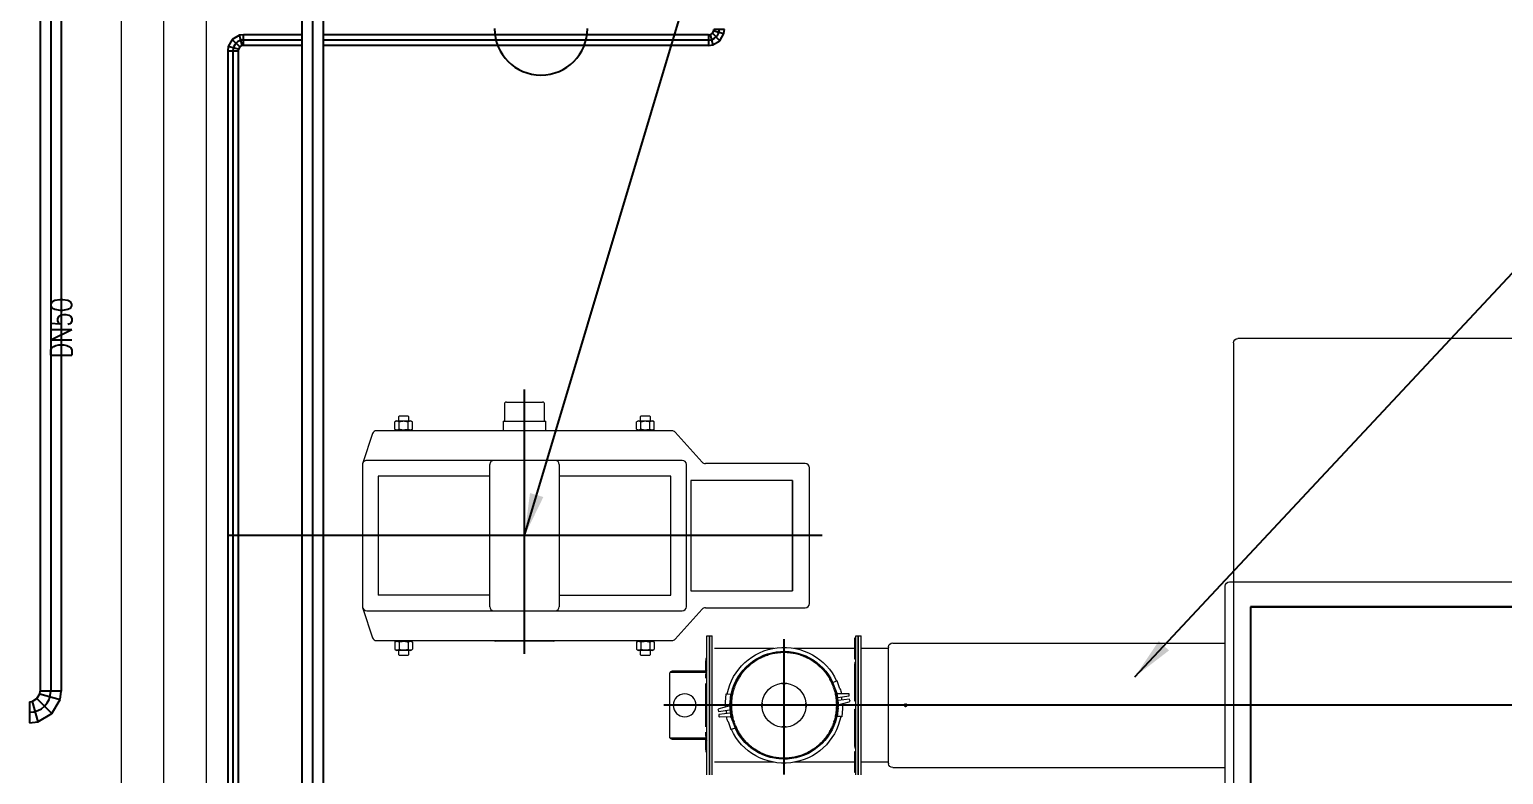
# Model space of a CAD drawing. Extents: x -681219 to -550379, y -242630 to -158199.
# Drawn here: x -638773 to -635297, y -222230 to -220473 of the extents above; entities that cross this region are included whole.
import ezdxf
from ezdxf.lldxf.tags import DXFTag

# ---------------------------------------------------------------- set-up
doc = ezdxf.new("R2010")
doc.units = 0
doc.header["$LTSCALE"] = 1000
doc.linetypes.add('DASHED2', pattern=[9.525, 6.35, -3.175])
doc.layers.get('0').update_dxf_attribs({"linetype": 'CONTINUOUS'})
for name, color, linetype in [('center', 253, 'CENTER2'), ('DOTE_油脂（红）', 7, 'CONTINUOUS'), ('DOTE_油脂（黄）', 7, 'CONTINUOUS'), ('DOTE_给水', 5, 'CONTINUOUS'), ('interface', 251, 'DASHED2'), ('NEW1', 2, 'CONTINUOUS'), ('PIPE-油脂（红）', 1, 'CONTINUOUS'), ('PIPE-给水', 3, 'CONTINUOUS'), ('TEXT_油脂（红）', 7, 'CONTINUOUS')]:
    doc.layers.add(name, color=color, linetype=linetype)
doc.layers.add('famsun', color=7, linetype='CONTINUOUS', lineweight=0)
doc.layers.add('轴网_轴线', color=1, linetype='CENTER2', lineweight=0)
doc.styles.add('_TWT_PIPEDN', font='SIMPLEX', dxfattribs={"width": 0.8, "height": 3.5, "bigfont": 'HZTXT'})
doc.styles.add('ISOCP', font='isocp.shx', dxfattribs={"bigfont": 'gbcbig.shx'})
tags = doc.linetypes.add('CENTER2', pattern=[28.575, 19.05, -3.175, 3.175, -3.175]).pattern_tags.tags
tags[10:11] = [DXFTag(74, 4), DXFTag(75, 0), DXFTag(340, '0'), DXFTag(46, 0.0), DXFTag(50, 0.0), DXFTag(44, 0.0), DXFTag(45, 0.0)]
tags[8:9] = [DXFTag(74, 4), DXFTag(75, 0), DXFTag(340, '0'), DXFTag(46, 0.0), DXFTag(50, 0.0), DXFTag(44, 0.0), DXFTag(45, 0.0)]
tags[6:7] = [DXFTag(74, 4), DXFTag(75, 0), DXFTag(340, '0'), DXFTag(46, 0.0), DXFTag(50, 0.0), DXFTag(44, 0.0), DXFTag(45, 0.0)]
tags[4:5] = [DXFTag(74, 4), DXFTag(75, 0), DXFTag(340, '0'), DXFTag(46, 0.0), DXFTag(50, 0.0), DXFTag(44, 0.0), DXFTag(45, 0.0)]
doc.dimstyles.new('STD2', dxfattribs={"dimscale": 40, "dimtxt": 2.5, "dimasz": 2.5, "dimexe": 1, "dimexo": 0.7, "dimgap": 0.7, "dimtad": 1, "dimdec": 0, "dimdsep": 46, "dimtxsty": 'ISOCP', "dimcen": 2.5, "dimadec": 1, "dimazin": 2, "dimtfac": 1, "dimtdec": 0, "dimtmove": 0, "dimatfit": 3, "dimfxl": 0, "dimarcsym": 0})

# ---------------------------------------------------------------- blocks, each defined once
blk = doc.blocks.new('轴网FB0EDE194AE0F5E0')
at = {"layer": '轴网_轴线'}
blk.add_line((14500, -1200), (14500, 23700), dxfattribs=at)
blk = doc.blocks.new('*U60')
at = {"color": 0, "linetype": 'ByBlock', "lineweight": -2}
for p, q in [((-295, 282.5), (-297, 280.5)), ((-297, 280.5), (-297, 270.5)), ((-295, 282.5), (-275, 282.5)), ((-273, 280.5), (-275, 282.5)), ((-273, 270.5), (-273, 280.5)), ((275, 282.5), (273, 280.5)), ((273, 280.5), (273, 270.5)), ((275, 282.5), (295, 282.5)), ((297, 280.5), (295, 282.5)), ((297, 270.5), (297, 280.5)), ((-355, 244.2), (-419, 173.3)), ((348.8, 247.5), (-347.6, 247.5)), ((-307, 249), (-263, 249)), ((-307, 249), (-307, 247.5)), ((-301.6, 270.5), (-305.8, 268.1)), ((-305.8, 251.4), (-305.8, 268.1)), ((-305.8, 251.4), (-301.6, 249)), ((-301.6, 270.5), (-268.4, 270.5)), ((-295.4, 251.4), (-295.4, 268.1)), ((-274.6, 251.4), (-274.6, 268.1)), ((-264.2, 268.1), (-268.4, 270.5)), ((-268.4, 249), (-264.2, 251.4)), ((-264.2, 251.4), (-264.2, 268.1)), ((-263, 247.5), (-263, 249)), ((-69.4, 248.5), (69.4, 248.5)), ((263, 249), (307, 249)), ((263, 249), (263, 247.5)), ((268.4, 270.5), (264.2, 268.1)), ((264.2, 251.4), (264.2, 268.1)), ((264.2, 251.4), (268.4, 249)), ((268.4, 270.5), (301.6, 270.5)), ((274.6, 251.4), (274.6, 268.1)), ((295.4, 251.4), (295.4, 268.1)), ((305.8, 268.1), (301.6, 270.5)), ((301.6, 249), (305.8, 251.4)), ((305.8, 251.4), (305.8, 268.1)), ((307, 247.5), (307, 249)), ((381.5, 171.5), (358.3, 240.7)), ((372, 177.5), (-372, 177.5)), ((-672, 160), (-672, -160)), ((-426.4, 170), (-662, 170)), ((-382, 167.5), (-382, -167.5)), ((-345, 140.5), (-345, -140.5)), ((-82, 140.5), (-345, 140.5)), ((-82, -167.5), (-82, 167.5)), ((82, 167.5), (82, -167.5)), ((82, 140.5), (345, 140.5)), ((345, -140.5), (345, 140.5)), ((382, -167.5), (382, 167.5)), ((-632, 130), (-632, -130)), ((-392, 130), (-632, 130)), ((-631.8, -130), (-631.8, 130)), ((-392, -130), (-392, 130)), ((-632, -130), (-392, -130)), ((-662, -170), (-426.4, -170)), ((-419, -173.3), (-355, -244.2)), ((-345, -140.5), (-82, -140.5)), ((82, -140.5), (345, -140.5)), ((358.3, -240.7), (381.5, -171.5)), ((-372, -177.5), (372, -177.5)), ((-347.6, -247.5), (348.8, -247.5)), ((-307, -247.5), (-307, -249)), ((-263, -249), (-307, -249)), ((-301.6, -249), (-305.8, -251.4)), ((-305.8, -251.4), (-305.8, -268.1)), ((-305.8, -268.1), (-301.6, -270.5)), ((-268.4, -270.5), (-301.6, -270.5)), ((-297, -270.5), (-297, -280.5)), ((-295.4, -251.4), (-295.4, -268.1)), ((-274.6, -251.4), (-274.6, -268.1)), ((-273, -280.5), (-273, -270.5)), ((-264.2, -251.4), (-268.4, -249)), ((-268.4, -270.5), (-264.2, -268.1)), ((-264.2, -251.4), (-264.2, -268.1)), ((-263, -249), (-263, -247.5)), ((-50, -247.5), (-50, -270)), ((50, -270), (-50, -270)), ((-47.5, -270), (-47.5, -310)), ((47.5, -310), (47.5, -270)), ((50, -270), (50, -247.5)), ((263, -247.5), (263, -249)), ((307, -249), (263, -249)), ((268.4, -249), (264.2, -251.4)), ((264.2, -251.4), (264.2, -268.1)), ((264.2, -268.1), (268.4, -270.5)), ((301.6, -270.5), (268.4, -270.5)), ((273, -270.5), (273, -280.5)), ((274.6, -251.4), (274.6, -268.1)), ((295.4, -251.4), (295.4, -268.1)), ((297, -280.5), (297, -270.5)), ((305.8, -251.4), (301.6, -249)), ((301.6, -270.5), (305.8, -268.1)), ((305.8, -251.4), (305.8, -268.1)), ((307, -249), (307, -247.5)), ((-297, -280.5), (-295, -282.5)), ((-275, -282.5), (-295, -282.5)), ((-275, -282.5), (-273, -280.5)), ((273, -280.5), (275, -282.5)), ((295, -282.5), (275, -282.5)), ((295, -282.5), (297, -280.5)), ((42.5, -315), (-42.5, -315))]:
    blk.add_line(p, q, dxfattribs=at)
for centre, radius, start, end in [((-347.6, 237.5), 10, 90, 137.9108), ((-300.6, 260.4), 9.27, 55.9, 124.103), ((-300.6, 259.1), 9.27, 235.8969, 304.1002), ((-269.4, 260.4), 9.27, 55.8969, 124.1002), ((-269.4, 259.1), 9.27, 235.9, 304.103), ((-69.4, 243.9), 4.6, 90, 128.5), ((69.4, 243.9), 4.6, 51.5, 90), ((269.4, 260.4), 9.27, 55.9, 124.103), ((269.4, 259.1), 9.27, 235.8969, 304.1002), ((300.6, 260.4), 9.27, 55.8969, 124.1002), ((300.6, 259.1), 9.27, 235.9, 304.103), ((348.8, 237.5), 10, 18.5458, 90), ((-372, 167.5), 10, 90, 180), ((-72, 167.5), 10, 90, 180), ((72, 167.5), 10, 0, 90), ((372, 167.5), 10, 0, 90), ((-662, 160), 10, 90, 180), ((-426.4, 180), 10, 270, 317.9108), ((372, 168.4), 10, 0, 18.5458), ((-662, -160), 10, 180, 270), ((-426.4, -180), 10, 42.0892, 90), ((-372, -167.5), 10, 180, 270), ((-72, -167.5), 10, 180, 270), ((72, -167.5), 10, 270, 0), ((372, -167.5), 10, 270, 0), ((372, -168.4), 10, 341.4542, 0), ((348.8, -237.5), 10, 270, 341.4542), ((-347.6, -237.5), 10, 222.0892, 270), ((-300.6, -259.1), 9.27, 55.9, 124.103), ((-300.6, -260.4), 9.27, 235.8969, 304.1002), ((-269.4, -259.1), 9.27, 55.8969, 124.1002), ((-269.4, -260.4), 9.27, 235.9, 304.103), ((269.4, -259.1), 9.27, 55.9, 124.103), ((269.4, -260.4), 9.27, 235.8969, 304.1002), ((300.6, -259.1), 9.27, 55.8969, 124.1002), ((300.6, -260.4), 9.27, 235.9, 304.103), ((-42.5, -310), 5, 180, 270), ((42.5, -310), 5, 270, 0)]:
    blk.add_arc(centre, radius, start, end, dxfattribs=at)
for points, knots in [([(-274.6, 268.1), (-276.3, 268.6), (-278, 269), (-280.6, 269.4), (-281.5, 269.5), (-283.2, 269.7), (-284.1, 269.7), (-286.8, 269.7), (-288.5, 269.5), (-291.1, 269.1), (-292, 268.9), (-293.7, 268.6), (-294.5, 268.3), (-295.4, 268.1)], [0, 0, 0, 0, 0.25, 0.25, 0.375, 0.375, 0.5, 0.5, 0.75, 0.75, 0.875, 0.875, 1, 1, 1, 1]), ([(-295.4, 251.4), (-294.5, 251.2), (-293.7, 250.9), (-292, 250.6), (-291.1, 250.4), (-288.5, 250), (-286.8, 249.8), (-284.1, 249.8), (-283.2, 249.8), (-281.5, 250), (-280.6, 250.1), (-278, 250.5), (-276.3, 250.9), (-274.6, 251.4)], [0, 0, 0, 0, 0.125, 0.125, 0.25, 0.25, 0.5, 0.5, 0.625, 0.625, 0.75, 0.75, 1, 1, 1, 1]), ([(295.4, 268.1), (293.7, 268.6), (292, 269), (289.4, 269.4), (288.5, 269.5), (286.8, 269.7), (285.9, 269.7), (283.2, 269.7), (281.5, 269.5), (278.9, 269.1), (278, 268.9), (276.3, 268.6), (275.5, 268.3), (274.6, 268.1)], [0, 0, 0, 0, 0.25, 0.25, 0.375, 0.375, 0.5, 0.5, 0.75, 0.75, 0.875, 0.875, 1, 1, 1, 1]), ([(274.6, 251.4), (275.5, 251.2), (276.3, 250.9), (278, 250.6), (278.9, 250.4), (281.5, 250), (283.2, 249.8), (285.9, 249.8), (286.8, 249.8), (288.5, 250), (289.4, 250.1), (292, 250.5), (293.7, 250.9), (295.4, 251.4)], [0, 0, 0, 0, 0.125, 0.125, 0.25, 0.25, 0.5, 0.5, 0.625, 0.625, 0.75, 0.75, 1, 1, 1, 1]), ([(-274.6, -251.4), (-275.5, -251.2), (-276.3, -250.9), (-278, -250.6), (-278.9, -250.4), (-281.5, -250), (-283.2, -249.8), (-285.9, -249.8), (-286.8, -249.8), (-288.5, -250), (-289.4, -250.1), (-292, -250.5), (-293.7, -250.9), (-295.4, -251.4)], [0, 0, 0, 0, 0.125, 0.125, 0.25, 0.25, 0.5, 0.5, 0.625, 0.625, 0.75, 0.75, 1, 1, 1, 1]), ([(-295.4, -268.1), (-293.7, -268.6), (-292, -269), (-289.4, -269.4), (-288.5, -269.5), (-286.8, -269.7), (-285.9, -269.7), (-283.2, -269.7), (-281.5, -269.5), (-278.9, -269.1), (-278, -268.9), (-276.3, -268.6), (-275.5, -268.3), (-274.6, -268.1)], [0, 0, 0, 0, 0.25, 0.25, 0.375, 0.375, 0.5, 0.5, 0.75, 0.75, 0.875, 0.875, 1, 1, 1, 1]), ([(295.4, -251.4), (294.5, -251.2), (293.7, -250.9), (292, -250.6), (291.1, -250.4), (288.5, -250), (286.8, -249.8), (284.1, -249.8), (283.2, -249.8), (281.5, -250), (280.6, -250.1), (278, -250.5), (276.3, -250.9), (274.6, -251.4)], [0, 0, 0, 0, 0.125, 0.125, 0.25, 0.25, 0.5, 0.5, 0.625, 0.625, 0.75, 0.75, 1, 1, 1, 1]), ([(274.6, -268.1), (276.3, -268.6), (278, -269), (280.6, -269.4), (281.5, -269.5), (283.2, -269.7), (284.1, -269.7), (286.8, -269.7), (288.5, -269.5), (291.1, -269.1), (292, -268.9), (293.7, -268.6), (294.5, -268.3), (295.4, -268.1)], [0, 0, 0, 0, 0.25, 0.25, 0.375, 0.375, 0.5, 0.5, 0.75, 0.75, 0.875, 0.875, 1, 1, 1, 1])]:
    blk.add_open_spline(points, degree=3, knots=knots, dxfattribs=at)
at = {"layer": 'center', "lineweight": 25, "ltscale": 9.784777}
for p, q in [((0, 278.5), (0, -345)), ((-702, 0), (696, 0))]:
    blk.add_line(p, q, dxfattribs=at)
blk = doc.blocks.new('*U57')
at = {"color": 0, "linetype": 'ByBlock', "lineweight": -2}
for p, q in [((1950, 291), (-1950, 291)), ((1960, -281), (1960, 281)), ((-1900, 232.5), (1900, 232.5)), ((1900, -232.5), (1900, 232.5)), ((1900, -232.5), (1900, 232.5)), ((2743.5, 146.8), (1960, 146.8)), ((2818, -164), (2818, 164)), ((2824, 164), (2818, 164)), ((2824, -164), (2824, 164)), ((2825, 161.5), (2824, 161.5)), ((2825, -164), (2825, 164)), ((2831, 164), (2825, 164)), ((2831, -164), (2831, 164)), ((2833, 158.7), (2831, 158.7)), ((2833, 158.7), (2833, 158.6)), ((2833, 126.9), (2833, 158.6)), ((3169, -164), (3169, 164)), ((3175, 164), (3169, 164)), ((3175, -164), (3175, 164)), ((3176, 161.5), (3175, 161.5)), ((3176, -164), (3176, 164)), ((3182, 164), (3176, 164)), ((3182, -164), (3182, 164)), ((2753.5, 137.8), (2753.5, 136.5)), ((2753.5, 127.8), (2753.5, 136.5)), ((2818, 134.5), (2753.5, 134.5)), ((2753.5, 123.8), (2753.5, 127.8)), ((2753.5, -123.8), (2753.5, 123.8)), ((2831, 109), (2833, 109)), ((2976.7, 134.5), (2833, 134.5)), ((2833, 109), (2833, 126.9)), ((3163.7, 134.5), (3023.3, 134.5)), ((3182, 110), (3184, 110)), ((3184, 110), (3184, 105)), ((3184, 82.6), (3184, 105)), ((2833, 101.3), (2831, 101.3)), ((2833, 101.3), (2833, 97.4)), ((2833, 20.9), (2833, 97.4)), ((3182, 78), (3184, 78)), ((3186.6, 78), (3184, 78)), ((3184, 78), (3184, 73)), ((3184, 63.6), (3184, 73)), ((3186.6, 80), (3264.4, 80)), ((3264.4, 78), (3186.6, 78)), ((3186.6, 78), (3264.4, 78)), ((3268.2, 78), (3264.4, 78)), ((3264.4, 78), (3268.2, 78)), ((3269, -75.4), (3269, 75.4)), ((2868, 38.7), (2874.7, 57.6)), ((2877.8, 56.5), (2874.7, 57.6)), ((2884.7, 54), (2877.8, 56.5)), ((2878.1, 35.2), (2884.7, 54)), ((2878.6, 35), (2885.2, 53.9)), ((2885.2, 53.9), (2884.7, 54)), ((3184, -51.3), (3184, 51.3)), ((2831, 9.6), (2833, 9.6)), ((2833, 9.6), (2833, 20.9)), ((2845, 11), (2844.9, 10.5)), ((2845, 11), (2845.4, 14.4)), ((2845.4, 14.4), (2872.1, 10.9)), ((2846.3, 22.1), (2846.7, 25.6)), ((2873, 18.6), (2846.3, 22.1)), ((2870.2, 2.1), (2846.4, 8.3)), ((2846.8, 26.1), (2846.7, 25.6)), ((2873.4, 27.6), (2848.8, 27.8)), ((2871.7, -0.1), (2872.7, 7.3)), ((2873.1, 10.8), (2872.1, 10.9)), ((2872.7, 7.3), (2873.1, 10.8)), ((2872.8, 2.5), (2873.5, 2.5)), ((2872.9, 9.3), (2873, 9.3)), ((2873, 18.6), (2874, 18.5)), ((2873.5, 9.2), (2873, 9.3)), ((2874.5, 21.9), (2874, 18.5)), ((2874.3, 19.9), (2874.2, 20)), ((2874.3, 19.9), (2874.8, 19.9)), ((2874.5, 21.9), (2875.4, 29.4)), ((3125.7, 26.4), (3125.2, 26.3)), ((3126.8, 6.4), (3125.2, 26.3)), ((3133, 26.9), (3125.7, 26.4)), ((3127.3, 6.4), (3125.7, 26.4)), ((3126.5, 2.5), (3127.2, 2.5)), ((3128.3, 0.1), (3127.3, -7.3)), ((3136.3, 27.2), (3133, 26.9)), ((3137.9, 7.3), (3136.3, 27.2)), ((2833, -9.6), (2831, -9.6)), ((2833, -20.9), (2833, -9.6)), ((2833, -97.4), (2833, -20.9)), ((2862.1, -7.3), (2863.7, -27.2)), ((2863.7, -27.2), (2867, -26.9)), ((2867, -26.9), (2874.3, -26.4)), ((2872.7, -6.4), (2874.3, -26.4)), ((2873.5, -2.5), (2872.8, -2.5)), ((2873.2, -6.4), (2874.8, -26.3)), ((2874.3, -26.4), (2874.8, -26.3)), ((3125.5, -21.9), (3124.6, -29.4)), ((3125.7, -19.9), (3125.2, -19.9)), ((3125.5, -21.9), (3126, -18.5)), ((3125.7, -19.9), (3125.8, -20)), ((3127, -18.6), (3126, -18.5)), ((3127.2, -2.5), (3126.5, -2.5)), ((3126.5, -9.2), (3127, -9.3)), ((3126.6, -27.6), (3151.2, -27.8)), ((3127.3, -7.3), (3126.9, -10.8)), ((3126.9, -10.8), (3127.9, -10.9)), ((3127.1, -9.3), (3127, -9.3)), ((3127, -18.6), (3153.7, -22.1)), ((3154.6, -14.4), (3127.9, -10.9)), ((3129.8, -2.1), (3153.6, -8.3)), ((3153.2, -26.1), (3153.3, -25.6)), ((3153.7, -22.1), (3153.3, -25.6)), ((3155, -11), (3154.6, -14.4)), ((3155, -11), (3155.1, -10.5)), ((3114.8, -53.9), (3115.3, -54)), ((3121.9, -35.2), (3115.3, -54)), ((3115.3, -54), (3122.2, -56.5)), ((3122.2, -56.5), (3125.3, -57.6)), ((3132, -38.7), (3125.3, -57.6)), ((3184, -73), (3184, -63.6)), ((2831, -101.3), (2833, -101.3)), ((2833, -97.4), (2833, -101.3)), ((3184, -78), (3182, -78)), ((3184, -73), (3184, -78)), ((3184, -78), (3186.6, -78)), ((3184, -105), (3184, -82.6)), ((3264.4, -78), (3186.6, -78)), ((3186.6, -78), (3264.4, -78)), ((3264.4, -80), (3186.6, -80)), ((3264.4, -78), (3268.2, -78)), ((3268.2, -78), (3264.4, -78)), ((2753.5, -127.8), (2753.5, -123.8)), ((2753.5, -136.5), (2753.5, -127.8)), ((2753.5, -134.5), (2818, -134.5)), ((2753.5, -136.5), (2753.5, -137.8)), ((2833, -109), (2831, -109)), ((2833, -126.9), (2833, -109)), ((2833, -158.6), (2833, -126.9)), ((2833, -134.5), (2976.7, -134.5)), ((3023.3, -134.5), (3163.7, -134.5)), ((3184, -110), (3182, -110)), ((3184, -105), (3184, -110)), ((2743.5, -146.8), (1960, -146.8)), ((2824, -161.5), (2825, -161.5)), ((2831, -158.7), (2833, -158.7)), ((2833, -158.6), (2833, -158.7)), ((3175, -161.5), (3176, -161.5))]:
    blk.add_line(p, q, dxfattribs=at)
blk.add_circle((3234, 0), 27, dxfattribs=at)
for centre, radius, start, end in [((1950, 281), 10, 0, 90), ((3000, 0), 136.5, 11.4077, 155.2561), ((3000, 0), 127.2, 8.5461, 154.8708), ((3186.6, 82.6), 4.6, 180, 270), ((3186.6, 82.6), 2.6, 180, 270), ((3264.4, 75.4), 4.6, 34.4174, 90), ((3264.4, 75.4), 4.6, 0, 34.4174), ((2955.7, 7.7), 93, 160.5, 167.5862), ((2955.7, 7.7), 82.3, 160.5, 171.456), ((2955.7, 7.7), 81.8, 160.5, 171.4495), ((3000, 0), 52, 96.3153, 173.6847), ((3000, 0), 52, 83.6847, 96.3153), ((2994.5, 49.7), 2, 0, 96.3153), ((3005.5, 49.7), 2, 83.6847, 180), ((3000, 0), 52, 6.3153, 83.6847), ((2846.9, 10.2), 2, 172.5, 255.4301), ((2848.8, 25.8), 2, 89.5699, 172.5), ((2954.8, 0), 93, 177.4138, 184.5), ((3000, 0), 136.5, 171.7186, 174.9612), ((2869.7, 0.1), 2, 352.5, 75.4301), ((2954.8, 0), 82.3, 173.544, 184.5), ((2954.8, 0), 81.8, 173.5505, 184.5), ((3000, 0), 127.2, 170.9805, 175.8232), ((2873.4, 29.6), 2, 269.5699, 352.5), ((3000, 0), 126.5, 164.7716, 178.8676), ((3000, 0), 52, 173.6847, 186.3153), ((2950.3, 5.5), 2, 173.6847, 270), ((3049.7, 5.5), 2, 270, 6.3153), ((3000, 0), 52, 0, 6.3153), ((3000, 0), 52, 353.6847, 0), ((3045.2, 0), 81.8, 353.5505, 4.5), ((3045.2, 0), 82.3, 353.544, 4.5), ((3130.3, -0.1), 2, 172.5, 255.4301), ((3045.2, 0), 93, 357.4138, 4.5), ((3000, 0), 136.5, 191.4077, 335.2561), ((3000, 0), 127.2, 188.5461, 334.8708), ((2950.3, -5.5), 2, 90, 186.3153), ((3000, 0), 52, 186.3153, 263.6847), ((3000, 0), 52, 276.3153, 353.6847), ((3049.7, -5.5), 2, 353.6847, 90), ((3044.3, -7.7), 81.8, 340.5, 351.4495), ((3044.3, -7.7), 82.3, 340.5, 351.456), ((3000, 0), 126.5, 344.7716, 358.8676), ((3126.6, -29.6), 2, 89.5699, 172.5), ((3000, 0), 127.2, 350.9805, 355.8278), ((3044.3, -7.7), 93, 340.5, 347.5862), ((3000, 0), 136.5, 351.7186, 354.9565), ((3151.2, -25.8), 2, 269.5699, 352.5), ((3153.1, -10.2), 2, 352.5, 75.4301), ((2994.5, -49.7), 2, 263.6847, 0), ((3000, 0), 52, 263.6847, 276.3153), ((3005.5, -49.7), 2, 180, 276.3153), ((3186.6, -82.6), 4.6, 90, 180), ((3186.6, -82.6), 2.6, 90, 180), ((3264.4, -75.4), 4.6, 270, 325.5826), ((3264.4, -75.4), 4.6, 325.5826, 0)]:
    blk.add_arc(centre, radius, start, end, dxfattribs=at)
for centre, major_axis, ratio, start_param, end_param in [((2743.5, 137.8), (-10, 0), 0.906308, 3.141593, 4.712389), ((3264.4, 75.4), (-4.6, 0), 0.999231, 3.141593, 3.742289), ((3264.4, -75.4), (-4.6, 0), 0.999231, 2.540896, 3.141593), ((2743.5, -137.8), (10, 0), 0.906308, 4.712389, 6.283185)]:
    blk.add_ellipse(centre, major_axis=major_axis, ratio=ratio, start_param=start_param, end_param=end_param, dxfattribs=at)
blk.add_open_spline([(2713.5, 3), (2712.7, 3), (2712, 2.7), (2710.9, 1.6), (2710.5, 0.8), (2710.5, -0.8), (2710.9, -1.6), (2712, -2.7), (2712.7, -3), (2714.3, -3), (2715, -2.7), (2716.1, -1.6), (2716.5, -0.8), (2716.5, 0.8), (2716.1, 1.6), (2715, 2.7), (2714.3, 3), (2713.5, 3)], degree=3, knots=[0, 0, 0, 0, 0.125, 0.125, 0.25, 0.25, 0.375, 0.375, 0.5, 0.5, 0.625, 0.625, 0.75, 0.75, 0.875, 0.875, 1, 1, 1, 1], dxfattribs=at)
at = {"layer": 'center', "ltscale": 3.163403}
blk.add_line((3000, -163.2), (3000, 156), dxfattribs=at)
at = {"layer": 'center', "ltscale": 20.873731}
blk.add_line((-2099.1, 0), (3283.2, 0), dxfattribs=at)
at = {"layer": 'interface', "ltscale": 9.007482}
blk.add_lwpolyline([(-1900, 232.5), (1900, 232.5), (1900, -232.5), (-1900, -232.5)], close=True, dxfattribs=at)
at = {"layer": 'interface', "ltscale": 2.474564}
blk.add_circle((3000, 0), 125, dxfattribs=at)
blk = doc.blocks.new('*U59')
at = {"color": 0, "linetype": 'ByBlock', "lineweight": -2}
for p, q in [((-2330, 865), (1930, 865)), ((1940, 855), (1940, -855)), ((1950, 291), (1940, 291)), ((1960, -281), (1960, 281))]:
    blk.add_line(p, q, dxfattribs=at)
for centre in [(1930, 855), (1950, 281)]:
    blk.add_arc(centre, 10, 0, 90, dxfattribs=at)
at = {"layer": 'center', "ltscale": 2.79979}
blk.add_line((-2350, 0), (1987.1, 0), dxfattribs=at)
at = {"layer": 'interface', "ltscale": 24.015715}
blk.add_lwpolyline([(-1900, 231), (1900, 231), (1900, -231), (-1900, -231)], close=True, dxfattribs=at)

msp = doc.modelspace()

# ---------------------------------------------------------------- linework, layer by layer
at = {"color": 1}
msp.add_arc((-637566.7492, -220470.7918), 109.5, 180, 0, dxfattribs=at)
at = {"layer": 'DOTE_油脂（红）'}
msp.add_line((-638105.3972, -219334.003), (-638105.3972, -227717.192), dxfattribs=at)
at = {"layer": 'DOTE_油脂（红）', "color": 1}
msp.add_line((-638722.5801, -220315.4038), (-638722.5801, -222033.3478), dxfattribs=at)
msp.add_arc((-638772.5801, -222033.3478, 2500), 50, 270, 360, dxfattribs=at)
at = {"layer": 'DOTE_油脂（黄）', "color": 3}
msp.add_arc((-637171.3497, -220472.8277, 500), 25, 270, 0, dxfattribs=at)
at = {"layer": 'DOTE_给水', "color": 3}
for p, q in [((-638130.3972, -220497.8277), (-638267.8146, -220497.8277)), ((-637171.3497, -220497.8277), (-638080.3972, -220497.8277)), ((-638292.8146, -220522.8277), (-638292.8146, -229670.179))]:
    msp.add_line(p, q, dxfattribs=at)
msp.add_arc((-638267.8146, -220522.8277, 500), 25, 90, 180, dxfattribs=at)
at = {"layer": 'famsun'}
for p, q in [((-638555.4609, -226691.6983), (-638555.4609, -219641.6983)), ((-638355.4609, -226691.6983), (-638355.4609, -219641.6983))]:
    msp.add_line(p, q, dxfattribs=at)
at = {"layer": 'PIPE-油脂（红）'}
for p, q in [((-638130.3972, -219334.003), (-638130.3972, -227717.192)), ((-638080.3972, -219334.003), (-638080.3972, -227717.192)), ((-638697.5801, -222033.3478, 2500), (-638747.5801, -222033.3478, 2500)), ((-638772.5801, -222058.3478, 2500), (-638772.5801, -222108.3478, 2500)), ((-638766.1096, -222057.496, 2500), (-638753.1687, -222105.7923, 2500)), ((-638754.9024, -222051.0255, 2500), (-638719.5471, -222086.3808, 2500)), ((-638748.4319, -222039.8183, 2500), (-638700.1357, -222052.7593, 2500))]:
    msp.add_line(p, q, dxfattribs=at)
at = {"layer": 'PIPE-油脂（红）', "color": 1}
for p, q in [((-638747.5801, -220315.4038), (-638747.5801, -222033.3478)), ((-638697.5801, -220315.4038), (-638697.5801, -222033.3478)), ((-638748.4319, -222039.8183, 2500), (-638747.5801, -222033.3478, 2500)), ((-638700.1357, -222052.7593, 2500), (-638697.5801, -222033.3478, 2500)), ((-638772.5801, -222058.3478, 2500), (-638766.1096, -222057.496, 2500)), ((-638766.1096, -222057.496, 2500), (-638754.9024, -222051.0255, 2500)), ((-638754.9024, -222051.0255, 2500), (-638748.4319, -222039.8183, 2500)), ((-638719.5471, -222086.3808, 2500), (-638700.1357, -222052.7593, 2500)), ((-638772.5801, -222108.3478, 2500), (-638753.1687, -222105.7923, 2500)), ((-638753.1687, -222105.7923, 2500), (-638719.5471, -222086.3808, 2500))]:
    msp.add_line(p, q, dxfattribs=at)
at = {"layer": 'PIPE-给水', "color": 3}
for p, q in [((-637159.2756, -220476.0629, 500), (-637158.8497, -220472.8277, 500)), ((-637135.1275, -220482.5334, 500), (-637133.8497, -220472.8277, 500)), ((-638294.3311, -220496.3111, 500), (-638304.0368, -220513.1219, 500)), ((-638277.5203, -220486.6054, 500), (-638294.3311, -220496.3111, 500)), ((-638267.8146, -220485.3277, 500), (-638277.5203, -220486.6054, 500)), ((-638130.3972, -220485.3277), (-638267.8146, -220485.3277)), ((-637171.3497, -220485.3277), (-638080.3972, -220485.3277)), ((-637171.3497, -220485.3277, 500), (-637168.1145, -220484.9017, 500)), ((-637171.3497, -220510.3277, 500), (-637161.644, -220509.0499, 500)), ((-637168.1145, -220484.9017, 500), (-637162.5109, -220481.6665, 500)), ((-637162.5109, -220481.6665, 500), (-637159.2756, -220476.0629, 500)), ((-637161.644, -220509.0499, 500), (-637144.8332, -220499.3442, 500)), ((-637144.8332, -220499.3442, 500), (-637135.1275, -220482.5334, 500)), ((-638304.0368, -220513.1219, 500), (-638305.3146, -220522.8277, 500)), ((-638305.3146, -220522.8277), (-638305.3146, -229670.179)), ((-638279.8887, -220519.5924, 500), (-638280.3146, -220522.8277, 500)), ((-638280.3146, -220522.8277), (-638280.3146, -229670.179)), ((-638276.6534, -220513.9888, 500), (-638279.8887, -220519.5924, 500)), ((-638271.0498, -220510.7536, 500), (-638276.6534, -220513.9888, 500)), ((-638267.8146, -220510.3277, 500), (-638271.0498, -220510.7536, 500)), ((-638130.3972, -220510.3277), (-638267.8146, -220510.3277)), ((-637171.3497, -220510.3277), (-638080.3972, -220510.3277))]:
    msp.add_line(p, q, dxfattribs=at)
at = {"layer": 'PIPE-给水'}
for p, q in [((-637133.8497, -220472.8277, 500), (-637158.8497, -220472.8277, 500)), ((-638276.6534, -220513.9888, 500), (-638294.3311, -220496.3111, 500)), ((-638271.0498, -220510.7536, 500), (-638277.5203, -220486.6054, 500)), ((-638267.8146, -220510.3277, 500), (-638267.8146, -220485.3277, 500)), ((-637171.3497, -220485.3277, 500), (-637171.3497, -220510.3277, 500)), ((-637168.1145, -220484.9017, 500), (-637161.644, -220509.0499, 500)), ((-637162.5109, -220481.6665, 500), (-637144.8332, -220499.3442, 500)), ((-637159.2756, -220476.0629, 500), (-637135.1275, -220482.5334, 500)), ((-638305.3146, -220522.8277, 500), (-638280.3146, -220522.8277, 500)), ((-638279.8887, -220519.5924, 500), (-638304.0368, -220513.1219, 500))]:
    msp.add_line(p, q, dxfattribs=at)

# ---------------------------------------------------------------- block references
at = {"layer": 'famsun', "xscale": -1}
for name, p in [('轴网FB0EDE194AE0F5E0', (-623955.4609, -226916.6983)), ('*U59', (-633993.639, -222066.5527)), ('*U57', (-633993.639, -222066.6983))]:
    msp.add_blockref(name, p, dxfattribs=at)
at = {"layer": 'famsun', "rotation": 180}
msp.add_blockref('*U60', (-637605.4609, -221666.6983), dxfattribs=at)

# ---------------------------------------------------------------- texts
at = {"layer": 'TEXT_油脂（红）', "style": '_TWT_PIPEDN', "width": 0.8}
msp.add_text('DN50', height=50, rotation=90, dxfattribs=at).set_placement((-638672.5801, -221247.7091))

# ---------------------------------------------------------------- leaders
at = {"layer": 'NEW1', "color": 2}
for points in [[(-637605.4609, -221666.6983), (-637232.1393, -220420.1813)], [(-636166.2168, -221999.4211), (-635242.4531, -221010.3955)]]:
    msp.add_leader(points, dimstyle='STD2', override={"dimgap": 0.7, "dimtad": 0}, dxfattribs=at)

doc.saveas('drawing.dxf')
